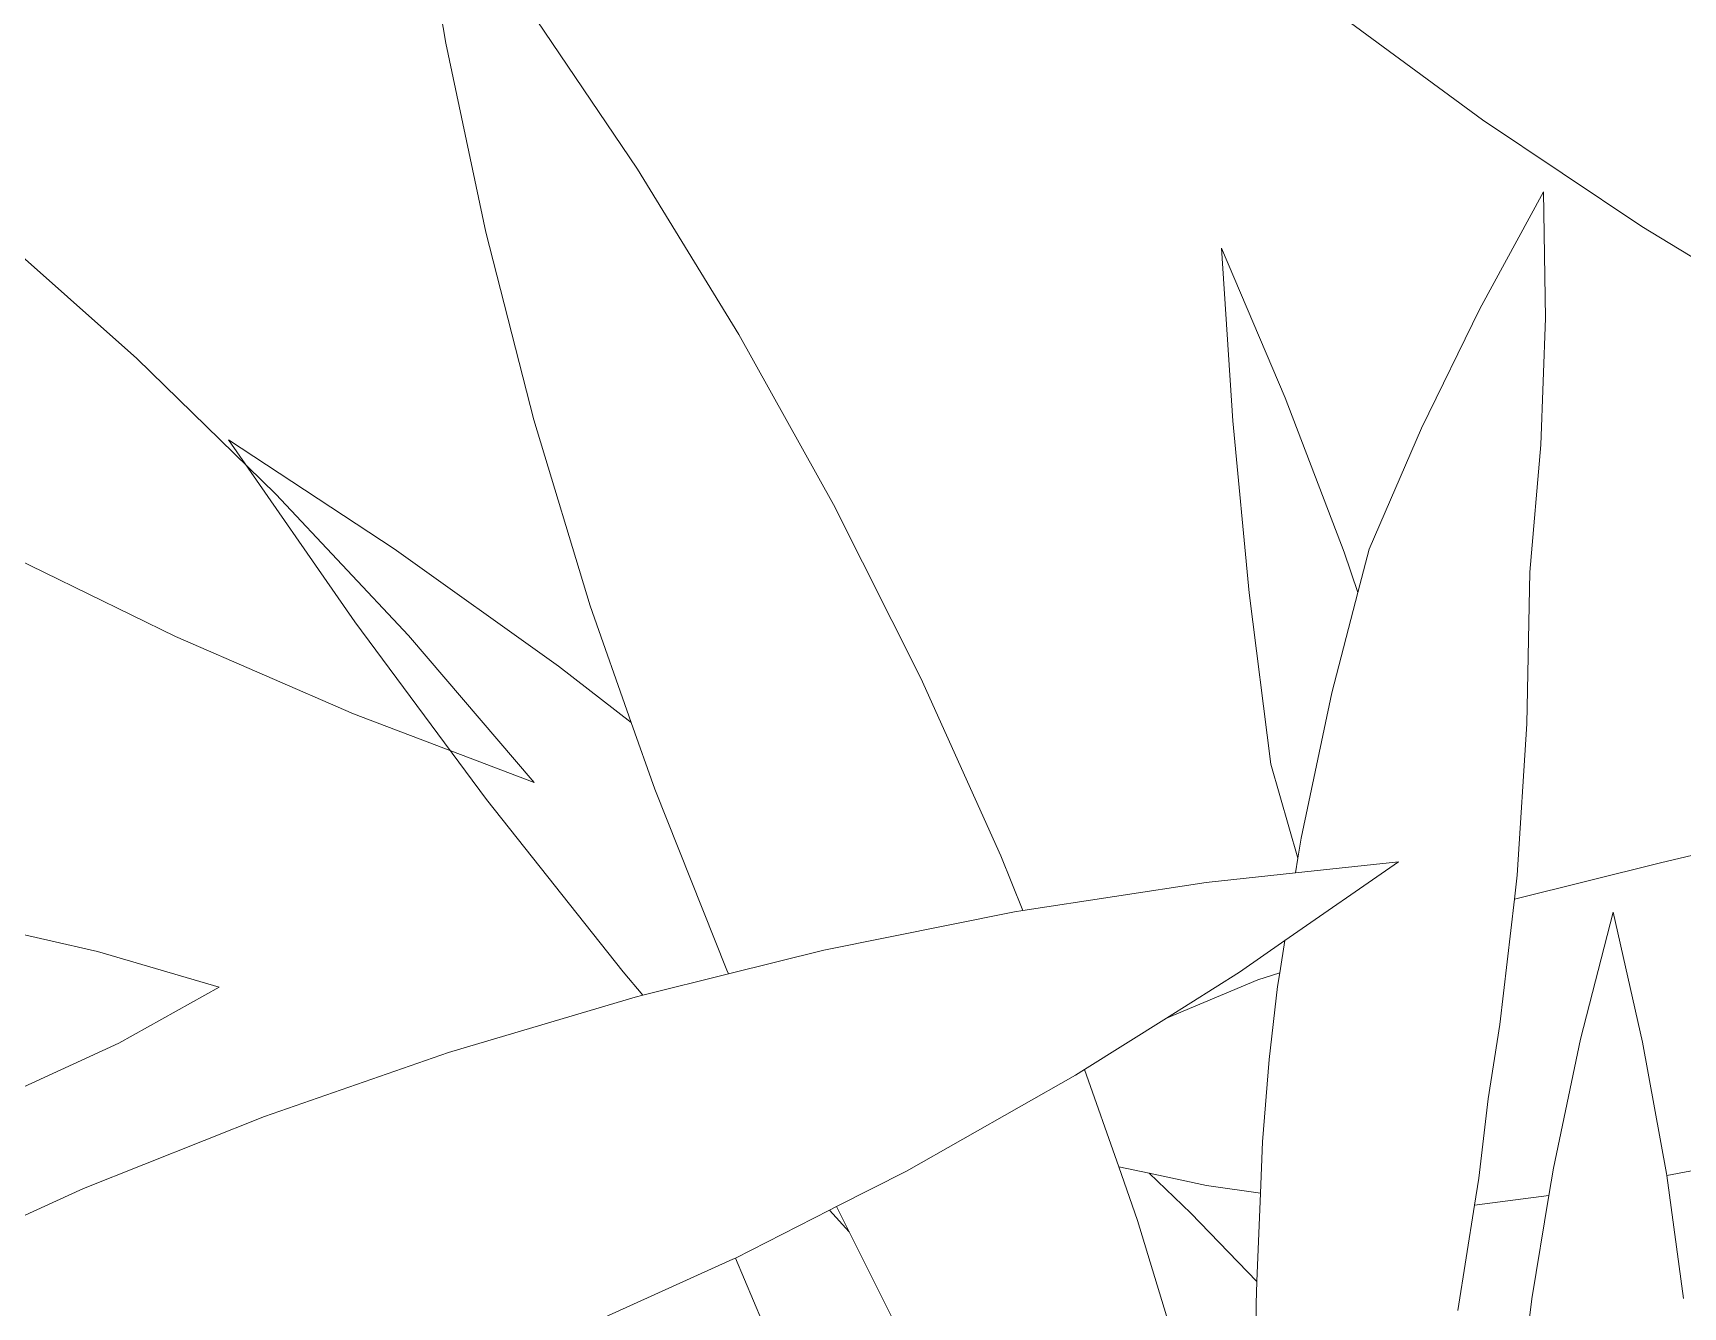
# Model space of a CAD drawing. Header units: millimetres. Extents: x 18 to 174501, y 22 to 24571.
# Drawn here: x 22470.7 to 22638.4, y 5482.3 to 5611.8 of the extents above; entities that cross this region are included whole.
import ezdxf

# ---------------------------------------------------------------- set-up
doc = ezdxf.new("R2010")
doc.units = ezdxf.units.MM
doc.header["$MEASUREMENT"] = 0
doc.layers.add('Edges', color=7, linetype='Continuous', lineweight=18)

# ---------------------------------------------------------------- blocks, each defined once
blk = doc.blocks.new('BAMBOOPLAN')
at = {"layer": 'Edges'}
for p, q in [((3.5168, 9.25), (3.7833, 9.1671)), ((3.7833, 9.1671), (4.0526, 9.0962)), ((3.901, 9.0969), (3.869, 8.9061)), ((3.901, 9.0969), (3.9636, 8.9247)), ((4.0526, 9.0962), (4.2113, 9.0618)), ((2.1897, 9.0267), (2.3231, 8.7809)), ((3.9636, 8.9247), (4.0175, 8.7484)), ((3.869, 8.9061), (3.8456, 8.7149)), ((2.421, 8.868), (2.6459, 8.699)), ((3.4857, 8.867), (3.5828, 8.6356)), ((3.4857, 8.867), (3.6439, 8.6916)), ((2.3231, 8.7809), (2.4676, 8.5403)), ((4.0175, 8.7484), (4.0627, 8.5686)), ((3.8456, 8.7149), (3.8309, 8.5238)), ((2.6459, 8.699), (2.8638, 8.52)), ((3.6439, 8.6916), (3.798, 8.5079)), ((3.5828, 8.6356), (3.687, 8.407)), ((4.0627, 8.5686), (4.1301, 8.3587)), ((2.4676, 8.5403), (2.6228, 8.3055)), ((2.8638, 8.52), (3.0743, 8.3315)), ((3.8309, 8.5238), (3.8361, 8.4592)), ((3.798, 8.5079), (3.8361, 8.4592)), ((3.8361, 8.4592), (3.848, 8.3089)), ((3.687, 8.407), (3.7978, 8.1818)), ((4.3796, 8.2313), (4.6023, 8.3717)), ((4.1301, 8.3587), (4.1889, 8.1461)), ((3.0743, 8.3315), (3.2767, 8.134)), ((2.6228, 8.3055), (2.7883, 8.077)), ((3.848, 8.3089), (3.8745, 8.0944)), ((4.1965, 8.1118), (4.3796, 8.2313)), ((3.7978, 8.1818), (3.8796, 8.0656)), ((2.2127, 8.1332), (2.4921, 8.0622)), ((2.2127, 8.1332), (2.4724, 7.943)), ((3.2767, 8.134), (3.4707, 7.9279)), ((4.1889, 8.1461), (4.1965, 8.1118)), ((4.3383, 8.1408), (4.4402, 7.9763)), ((4.3383, 8.1408), (4.3536, 7.9509)), ((4.0194, 8.1084), (3.8833, 8.0445)), ((4.0194, 8.1084), (3.9008, 7.9462)), ((4.1965, 8.1118), (4.236, 7.9328)), ((3.8745, 8.0944), (3.8796, 8.0656)), ((2.4921, 8.0622), (2.7733, 7.9789)), ((2.7883, 8.077), (2.8998, 7.9362)), ((3.8796, 8.0656), (3.8833, 8.0445)), ((3.8833, 8.0445), (3.765, 7.9889)), ((3.765, 7.9889), (3.5265, 7.8632)), ((2.7733, 7.9789), (2.8998, 7.9362)), ((4.4402, 7.9763), (4.5352, 7.8072)), ((2.4724, 7.943), (2.7373, 7.7617)), ((2.8998, 7.9362), (2.9637, 7.8554)), ((3.9008, 7.9462), (3.8535, 7.8815)), ((3.9008, 7.9462), (3.909, 7.8996)), ((4.3536, 7.9509), (4.3774, 7.7609)), ((3.4707, 7.9279), (3.5265, 7.8632)), ((4.236, 7.9328), (4.2551, 7.8254)), ((3.8823, 7.8794), (3.909, 7.8996)), ((3.909, 7.8996), (3.9126, 7.8796)), ((3.5265, 7.8632), (3.5158, 7.8576)), ((3.8535, 7.8815), (3.7748, 7.7838)), ((3.7748, 7.7838), (3.8823, 7.8794)), ((3.9126, 7.8796), (3.9356, 7.7755)), ((2.9637, 7.8554), (3.1486, 7.6414)), ((3.5158, 7.8576), (3.2723, 7.7148)), ((4.5365, 7.8046), (4.6329, 7.8597)), ((4.2551, 7.8254), (4.2798, 7.712)), ((4.5352, 7.8072), (4.5365, 7.8046)), ((4.5365, 7.8046), (4.618, 7.6437)), ((3.7748, 7.7838), (3.6869, 7.6743)), ((3.9356, 7.7755), (3.9656, 7.6592)), ((2.7373, 7.7617), (3.0068, 7.5898)), ((4.3774, 7.7609), (4.3841, 7.7214)), ((4.2867, 7.6727), (4.3841, 7.7214)), ((4.3841, 7.7214), (4.4096, 7.5714)), ((3.2723, 7.7148), (3.1527, 7.637)), ((4.2798, 7.712), (4.2867, 7.6727)), ((3.6869, 7.6743), (3.6769, 7.662)), ((3.6869, 7.6743), (3.7798, 7.5569)), ((4.2867, 7.6727), (4.3137, 7.5202)), ((3.6769, 7.662), (3.4903, 7.4503)), ((3.9656, 7.6592), (3.987, 7.5879)), ((3.1527, 7.637), (3.0451, 7.5672)), ((3.1486, 7.6414), (3.1527, 7.637)), ((3.0068, 7.5898), (3.0451, 7.5672)), ((3.9093, 7.5729), (3.987, 7.5879)), ((3.987, 7.5879), (4.0239, 7.465)), ((3.0354, 7.5609), (2.8054, 7.3962)), ((3.0451, 7.5672), (3.0354, 7.5609)), ((3.7798, 7.5569), (3.8249, 7.5625)), ((3.7798, 7.5569), (3.831, 7.4923)), ((3.8249, 7.5625), (3.9093, 7.5729)), ((3.8249, 7.5625), (3.9009, 7.5272)), ((4.4096, 7.5714), (4.4497, 7.385)), ((3.9009, 7.5272), (4.0239, 7.465)), ((3.831, 7.4923), (3.9965, 7.2638)), ((4.0239, 7.465), (4.0332, 7.4343)), ((3.4903, 7.4503), (3.4111, 7.3684)), ((4.0332, 7.4343), (4.1096, 7.2121)), ((2.8054, 7.3962), (2.583, 7.2212)), ((2.2752, 7.3685), (2.0958, 7.3488)), ((2.4593, 7.3771), (2.2752, 7.3685)), ((2.4593, 7.3771), (2.348, 7.2529)), ((3.4032, 7.3603), (3.2967, 7.25)), ((3.4111, 7.3684), (3.4032, 7.3603)), ((3.4032, 7.3603), (3.4402, 7.34)), ((3.4111, 7.3684), (3.4402, 7.34)), ((3.4402, 7.34), (3.545, 7.2378)), ((2.348, 7.2529), (2.2283, 7.1381)), ((3.2939, 7.2471), (3.0884, 7.0528)), ((3.2967, 7.25), (3.2939, 7.2471)), ((3.2967, 7.25), (3.3642, 7.1749)), ((2.583, 7.2212), (2.3688, 7.0364)), ((2.3688, 7.0364), (2.1632, 6.8421)), ((7.1073, -6.457), (6.8465, -6.3483)), ((7.3626, -6.5772), (7.1073, -6.457)), ((7.6118, -6.7087), (7.3626, -6.5772)), ((7.8541, -6.8511), (7.6118, -6.7087)), ((7.2923, -6.8207), (7.0122, -6.7861)), ((7.5732, -6.8423), (7.2923, -6.8207)), ((7.8541, -6.8511), (7.5732, -6.8423))]:
    blk.add_line(p, q, dxfattribs=at)

msp = doc.modelspace()

# ---------------------------------------------------------------- block references
at = {"xscale": 69.97983938875464, "yscale": 69.97983938875464, "zscale": 69.97983938875464, "rotation": 340.9588725647666}
for p in [(22158.48, 6168.11), (22158.48, 5082.93)]:
    msp.add_blockref('BAMBOOPLAN', p, dxfattribs=at)

doc.saveas('drawing.dxf')
